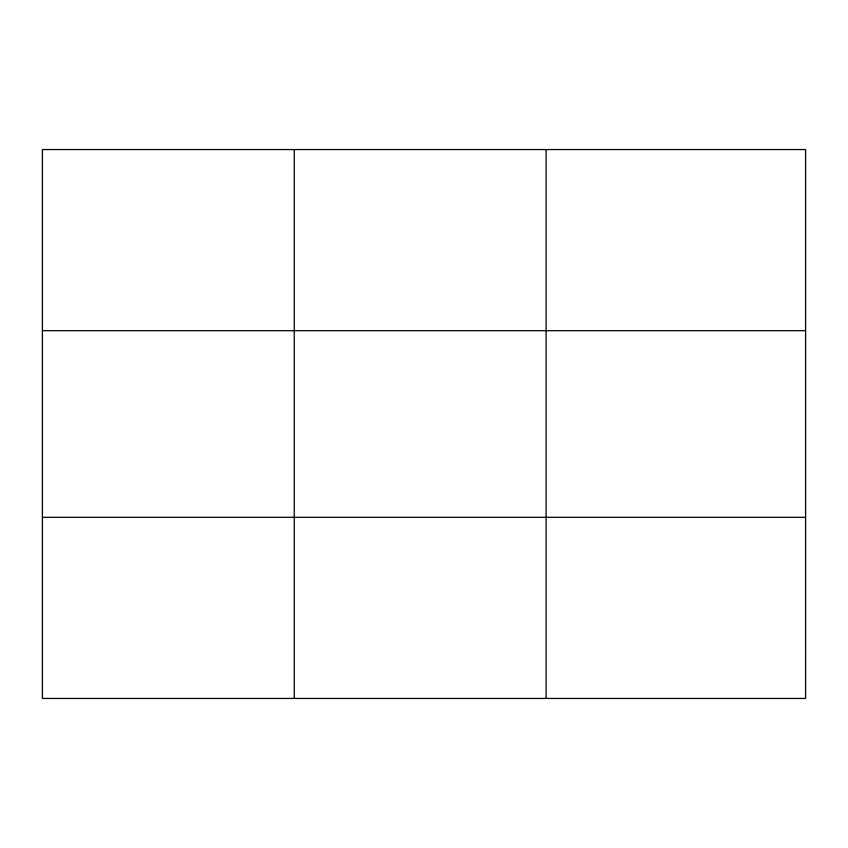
<?xml version="1.0" encoding="UTF-8"?>
<svg xmlns="http://www.w3.org/2000/svg" width="848" height="848" viewBox="0 0 848 848"><rect width="100%" height="100%" fill="white"/><g stroke="black" fill="none" stroke-linecap="round" stroke-linejoin="round"><path stroke-width="1.27" d="M294.256 698.445L294.256 149.555M546.112 698.445L546.112 149.555M42.4 330.688L805.6 330.688M42.4 517.312L805.6 517.312M805.6 653.161L805.6 698.445L42.4 698.445L42.4 149.555L805.6 149.555L805.6 653.161"/></g></svg>
